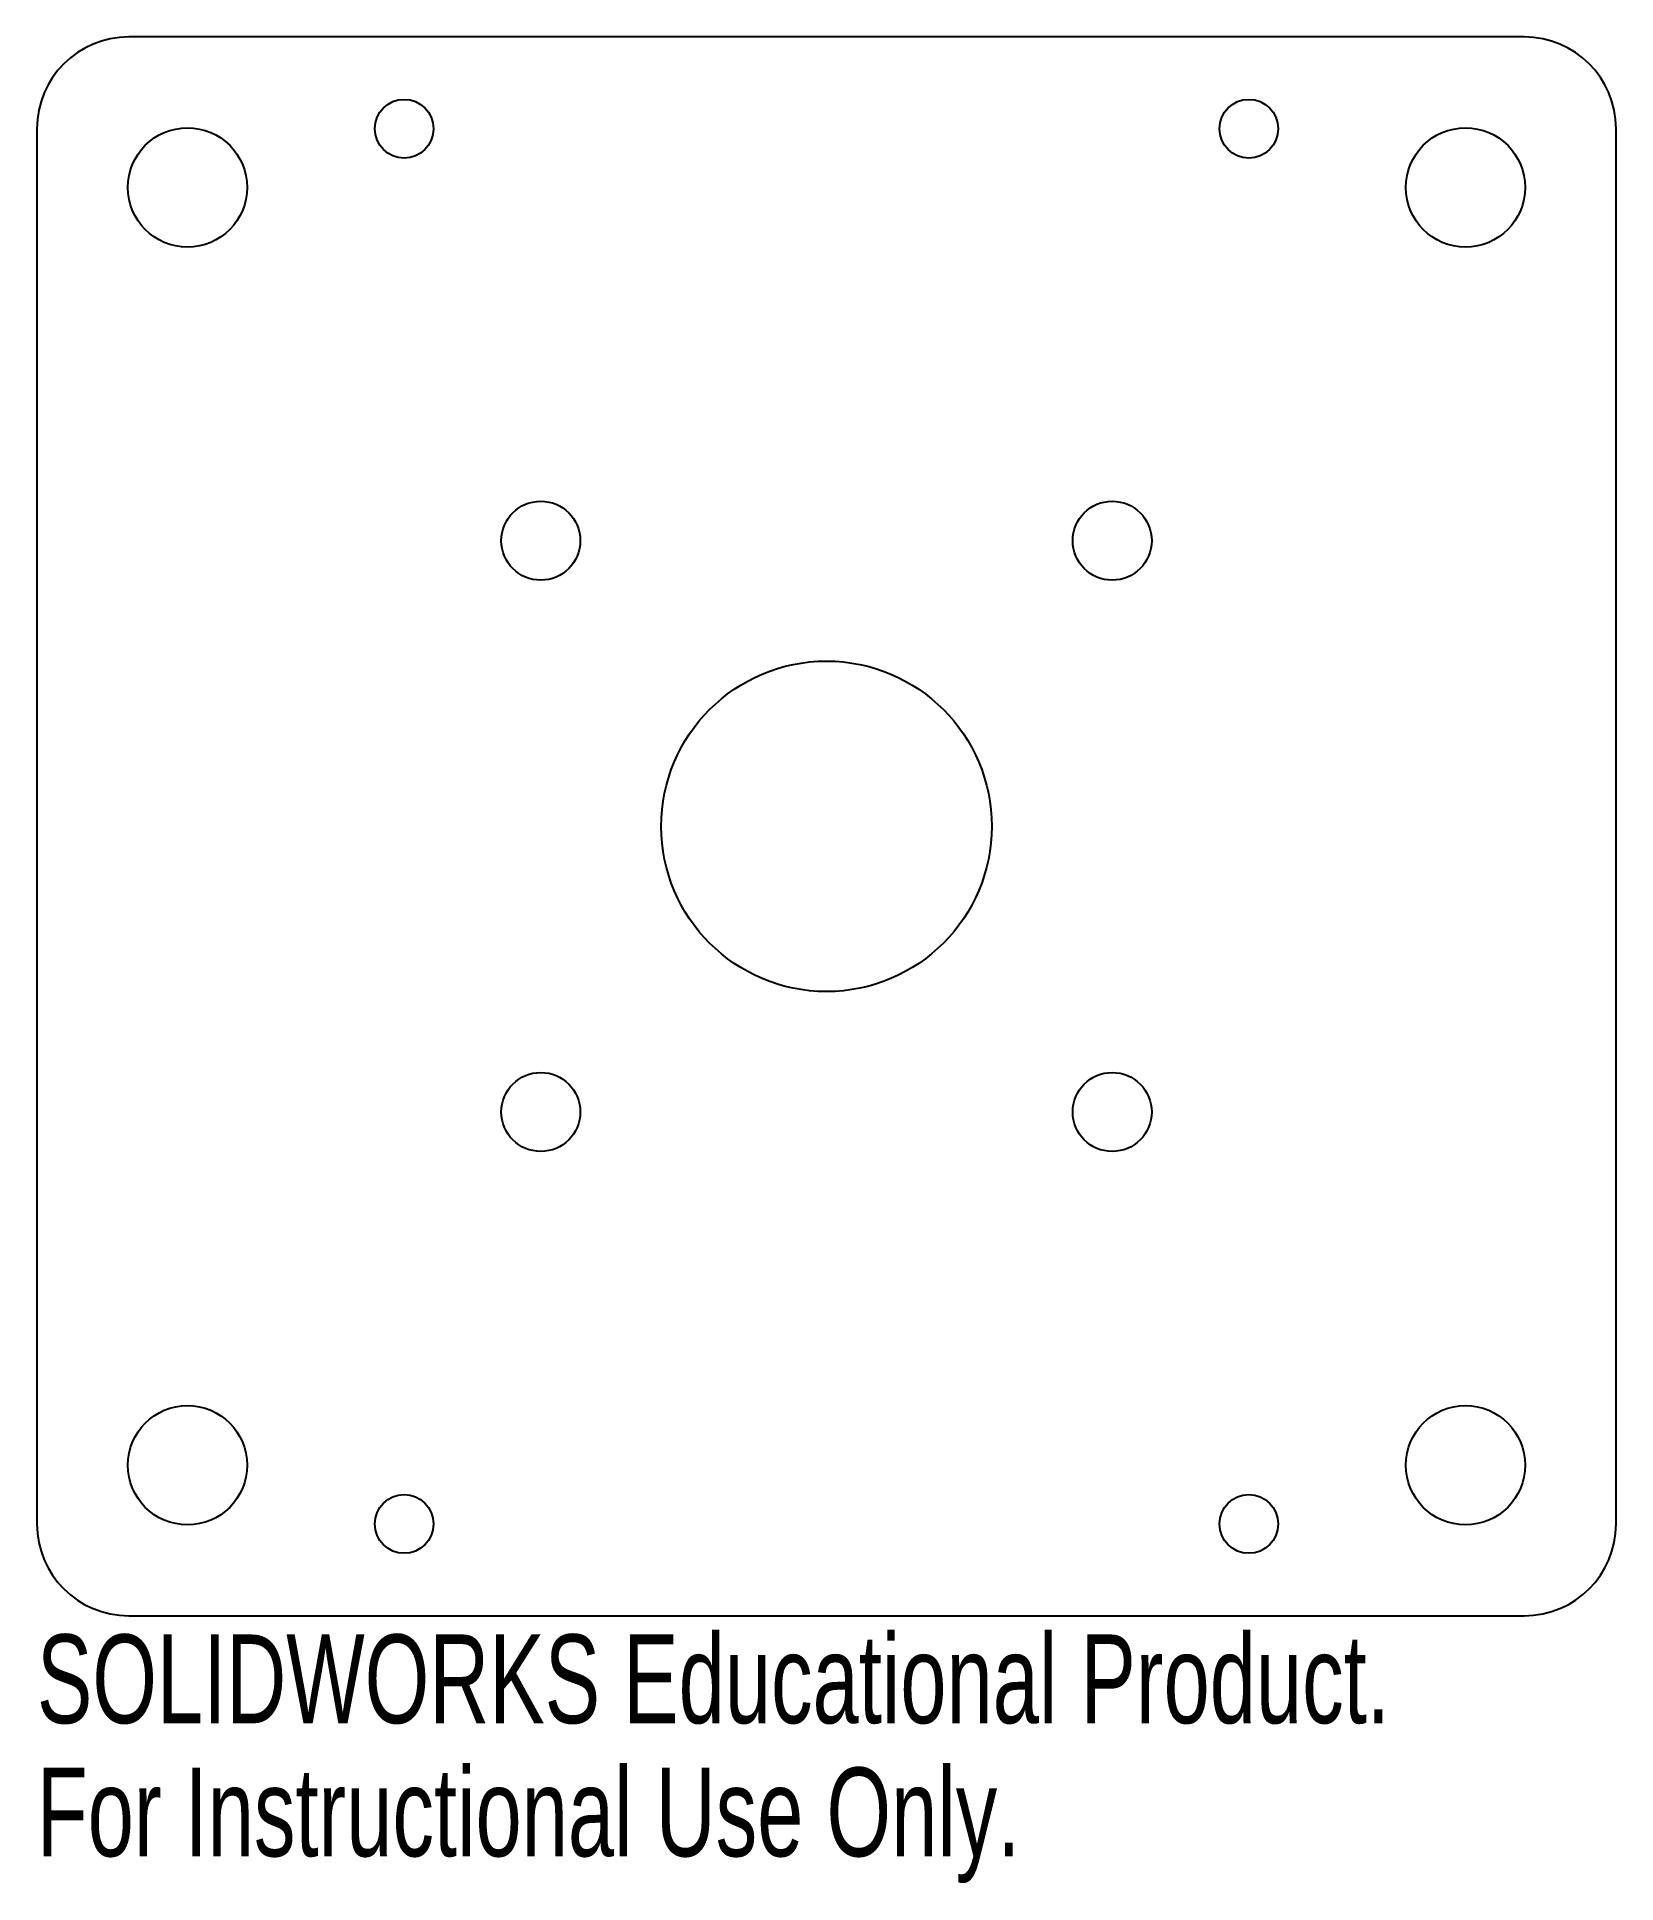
# Model space of a CAD drawing. Header units: millimetres. Extents: x -43 to 43, y -58 to 43.
import ezdxf

# ---------------------------------------------------------------- set-up
doc = ezdxf.new("R2010")
doc.units = ezdxf.units.MM
doc.styles.add('SLDTEXTSTYLE0', font='TXT', dxfattribs={"width": 0.7})

msp = doc.modelspace()

# ---------------------------------------------------------------- linework, layer by layer
at = {"color": 7, "linetype": 'Continuous', "lineweight": 25}
for p, q in [((38, 43), (-38, 43)), ((-43, 38), (-43, -38)), ((43, -38), (43, 38)), ((-38, -43), (38, -43))]:
    msp.add_line(p, q, dxfattribs=at)
for centre, radius in [((-23, 38), 1.6), ((23, 38), 1.6), ((-34.8, 34.8), 3.25), ((34.8, 34.8), 3.25), ((-15.56, 15.56), 2.15), ((15.56, 15.56), 2.15), ((0, 0), 9), ((-15.56, -15.56), 2.15), ((15.56, -15.56), 2.15), ((-34.8, -34.8), 3.25), ((34.8, -34.8), 3.25), ((-23, -38), 1.6), ((23, -38), 1.6)]:
    msp.add_circle(centre, radius, dxfattribs=at)
for centre, start, end in [((-38, 38), 90, 180), ((38, 38), 0, 90), ((-38, -38), 180, 270), ((38, -38), 270, 0)]:
    msp.add_arc(centre, 5, start, end, dxfattribs=at)

# ---------------------------------------------------------------- texts
at = {"color": 7, "linetype": 'Continuous', "char_height": 4.8336, "attachment_point": 1, "style": 'SLDTEXTSTYLE0'}
for s, insert in [('SOLIDWORKS Educational Product.', (-43, -44.02)), ('For Instructional Use Only.', (-43, -51.27))]:
    msp.add_mtext(s, dxfattribs=dict(at, insert=insert))

doc.saveas('drawing.dxf')
